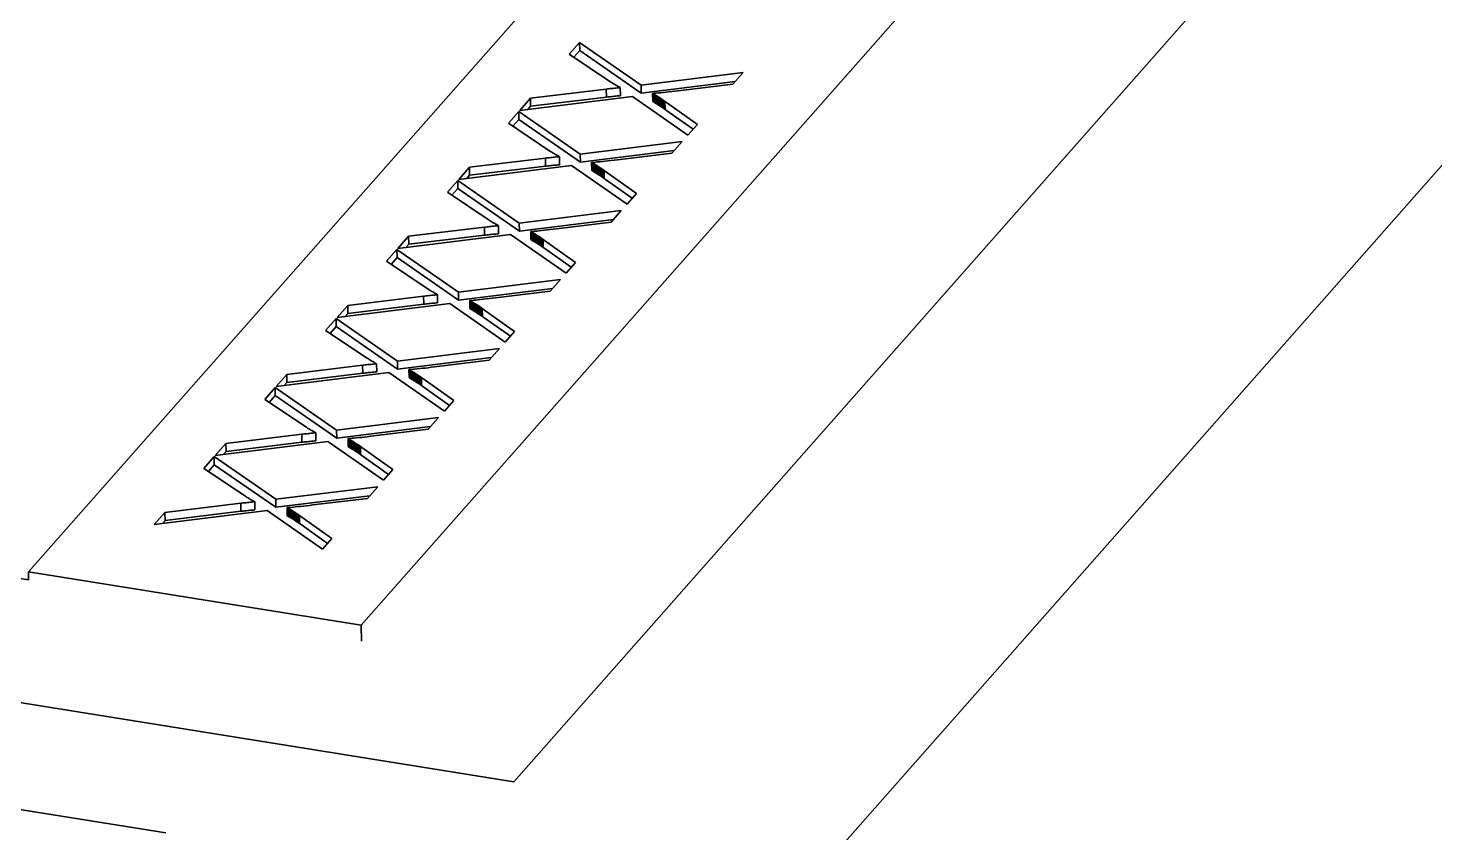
# Model space of a CAD drawing. Extents: x -1051 to 2563, y -231 to 775.
# Drawn here: x -314.23 to -306.36, y 574.32 to 578.82 of the extents above; entities that cross this region are included whole.
import ezdxf

# ---------------------------------------------------------------- set-up
doc = ezdxf.new("R2010")
doc.units = 0

msp = doc.modelspace()

# ---------------------------------------------------------------- linework, layer by layer
at = {"color": 7, "lineweight": 35, "ltscale": 0.3154}
msp.add_line((-301.518, 583.4979), (-309.8639, 574.037), dxfattribs=at)
at = {"color": 7, "lineweight": 35, "ltscale": 0.179559}
msp.add_line((-306.7598, 579.9905), (-311.5112, 574.6044), dxfattribs=at)
at = {"color": 7, "lineweight": 35, "ltscale": 0.138123}
msp.add_line((-308.7093, 579.6235), (-312.3642, 575.4802), dxfattribs=at)
at = {"color": 7, "lineweight": 35, "ltscale": 0.110499}
msp.add_line((-311.3016, 579.093), (-314.2256, 575.7784), dxfattribs=at)
at = {"color": 7, "lineweight": 35, "ltscale": 0.002195}
for p, q in [((-311.2013, 578.6733), (-311.1432, 578.7392)), ((-311.8824, 577.9012), (-311.8243, 577.9671)), ((-313.2447, 576.357), (-313.1866, 576.4229))]:
    msp.add_line(p, q, dxfattribs=at)
at = {"color": 7, "lineweight": 35, "ltscale": 0.007003}
for p, q in [((-310.9686, 578.5173), (-311.2013, 578.6733)), ((-311.6497, 577.7452), (-311.8824, 577.9012)), ((-312.3309, 576.9731), (-312.5635, 577.1292)), ((-312.6714, 576.587), (-312.9041, 576.743)), ((-313.012, 576.201), (-313.2447, 576.357))]:
    msp.add_line(p, q, dxfattribs=at)
at = {"color": 7, "lineweight": 35, "ltscale": 0.001265}
for p, q in [((-311.176, 578.6564), (-311.1425, 578.6943)), ((-312.1977, 577.4982), (-312.1642, 577.5361)), ((-312.5382, 577.1121), (-312.5048, 577.1501)), ((-312.8788, 576.7261), (-312.8453, 576.764))]:
    msp.add_line(p, q, dxfattribs=at)
at = {"color": 7, "lineweight": 35, "ltscale": 0.010451}
for p, q in [((-311.1432, 578.7392), (-310.7995, 578.5012)), ((-311.1425, 578.6943), (-310.7988, 578.4564)), ((-311.8243, 577.9671), (-311.4807, 577.7291)), ((-311.8236, 577.9222), (-311.4799, 577.6842)), ((-312.5048, 577.1501), (-312.1611, 576.9121)), ((-313.1866, 576.4229), (-312.8429, 576.1849))]:
    msp.add_line(p, q, dxfattribs=at)
at = {"color": 7, "lineweight": 35, "ltscale": 0.001122}
for p, q in [((-311.1432, 578.7392), (-311.1425, 578.6943)), ((-310.9163, 578.4864), (-310.9156, 578.4415)), ((-310.7995, 578.5012), (-310.7988, 578.4564)), ((-310.7355, 578.4539), (-310.7348, 578.409)), ((-310.7047, 578.4354), (-310.704, 578.3905)), ((-310.697, 578.4304), (-310.6963, 578.3856)), ((-311.4185, 578.4272), (-311.4178, 578.3823)), ((-310.6661, 578.4096), (-310.6654, 578.3647)), ((-311.335, 578.0922), (-311.3343, 578.0474)), ((-311.1401, 578.1152), (-311.1394, 578.0703)), ((-311.0761, 578.0678), (-311.0754, 578.0229)), ((-311.0684, 578.0634), (-311.0677, 578.0185)), ((-311.0298, 578.0394), (-311.0291, 577.9945)), ((-311.0221, 578.0342), (-311.0214, 577.9893)), ((-311.0144, 578.0289), (-311.0137, 577.9841)), ((-311.4166, 577.6818), (-311.4159, 577.6369)), ((-311.4089, 577.6773), (-311.4082, 577.6324)), ((-311.4012, 577.6727), (-311.4005, 577.6279)), ((-311.3781, 577.6583), (-311.3774, 577.6135)), ((-311.3627, 577.6481), (-311.362, 577.6033)), ((-311.3549, 577.6429), (-311.3542, 577.598)), ((-312.0161, 577.3201), (-312.0154, 577.2752)), ((-311.7572, 577.2957), (-311.7565, 577.2509)), ((-311.7418, 577.2867), (-311.7411, 577.2418)), ((-311.7341, 577.282), (-311.7334, 577.2371)), ((-311.7186, 577.2723), (-311.7179, 577.2274)), ((-311.7109, 577.2672), (-311.7102, 577.2224)), ((-312.5055, 577.1949), (-312.5048, 577.1501)), ((-312.2785, 576.9421), (-312.2778, 576.8973)), ((-312.7807, 576.8829), (-312.78, 576.8381)), ((-312.3567, 576.934), (-312.356, 576.8892)), ((-312.0746, 576.8959), (-312.0739, 576.8511)), ((-312.0669, 576.8911), (-312.0662, 576.8463)), ((-312.0515, 576.8812), (-312.0508, 576.8363)), ((-312.0438, 576.876), (-312.0431, 576.8312)), ((-312.0361, 576.8707), (-312.0354, 576.8259)), ((-312.0284, 576.8654), (-312.0276, 576.8205)), ((-312.846, 576.8089), (-312.8453, 576.764)), ((-312.619, 576.5561), (-312.6183, 576.5112)), ((-312.5023, 576.5709), (-312.5016, 576.5261)), ((-313.1212, 576.4969), (-313.1205, 576.452)), ((-312.4383, 576.5236), (-312.4376, 576.4787)), ((-312.4075, 576.5051), (-312.4068, 576.4602)), ((-312.3997, 576.5001), (-312.399, 576.4553)), ((-312.3689, 576.4793), (-312.3682, 576.4344)), ((-313.0378, 576.1619), (-313.0371, 576.1171)), ((-312.8429, 576.1849), (-312.8422, 576.14)), ((-312.7789, 576.1375), (-312.7782, 576.0927)), ((-312.7711, 576.1331), (-312.7704, 576.0882)), ((-312.7326, 576.1091), (-312.7319, 576.0642)), ((-312.7249, 576.1039), (-312.7242, 576.059)), ((-312.7172, 576.0986), (-312.7165, 576.0538)), ((-314.2256, 575.7784), (-314.2249, 575.7336))]:
    msp.add_line(p, q, dxfattribs=at)
at = {"color": 7, "lineweight": 35, "ltscale": 8.84747e-05}
msp.add_line((-310.9656, 578.5154), (-310.9686, 578.5173), dxfattribs=at)
at = {"color": 7, "lineweight": 35, "ltscale": 0.000103515}
for p, q in [((-310.9621, 578.5132), (-310.9656, 578.5154)), ((-311.3027, 578.1272), (-311.3062, 578.1294)), ((-311.9838, 577.3551), (-311.9873, 577.3573)), ((-312.3244, 576.969), (-312.3279, 576.9712)), ((-312.6649, 576.5829), (-312.6684, 576.5851))]:
    msp.add_line(p, q, dxfattribs=at)
at = {"color": 7, "lineweight": 35, "ltscale": 0.000117108}
for p, q in [((-310.9581, 578.5108), (-310.9621, 578.5132)), ((-311.2987, 578.1248), (-311.3027, 578.1272)), ((-311.6393, 577.7387), (-311.6432, 577.7411)), ((-311.9798, 577.3527), (-311.9838, 577.3551)), ((-312.3204, 576.9666), (-312.3244, 576.969)), ((-312.6609, 576.5805), (-312.6649, 576.5829))]:
    msp.add_line(p, q, dxfattribs=at)
at = {"color": 7, "lineweight": 35, "ltscale": 0.000131367}
for p, q in [((-310.9536, 578.5081), (-310.9581, 578.5108)), ((-312.3159, 576.9639), (-312.3204, 576.9666))]:
    msp.add_line(p, q, dxfattribs=at)
at = {"color": 7, "lineweight": 35, "ltscale": 0.014365}
for p, q in [((-310.7995, 578.5012), (-310.2292, 578.5712)), ((-311.1401, 578.1152), (-310.5698, 578.1851)), ((-311.8212, 577.3431), (-311.2509, 577.413)), ((-312.5023, 576.5709), (-311.932, 576.6409)), ((-312.8429, 576.1849), (-312.2726, 576.2548))]:
    msp.add_line(p, q, dxfattribs=at)
at = {"color": 7, "lineweight": 35, "ltscale": 0.013226}
msp.add_line((-310.7988, 578.4564), (-310.2737, 578.5208), dxfattribs=at)
at = {"color": 7, "lineweight": 35, "ltscale": 0.002177}
for p, q in [((-310.2292, 578.5712), (-310.2868, 578.5059)), ((-311.2509, 577.413), (-311.3085, 577.3477)), ((-311.5915, 577.0269), (-311.649, 576.9616)), ((-311.932, 576.6409), (-311.9896, 576.5756))]:
    msp.add_line(p, q, dxfattribs=at)
at = {"color": 7, "lineweight": 35, "ltscale": 0.01588}
for p, q in [((-310.8479, 578.4374), (-311.4783, 578.3594)), ((-311.1885, 578.0513), (-311.8188, 577.9733)), ((-311.529, 577.6653), (-312.1594, 577.5872)), ((-311.8696, 577.2792), (-312.5, 577.2012)), ((-312.5507, 576.5071), (-313.1811, 576.4291)), ((-312.8913, 576.121), (-313.5216, 576.043))]:
    msp.add_line(p, q, dxfattribs=at)
at = {"color": 7, "lineweight": 35, "ltscale": 0.010678}
for p, q in [((-311.4185, 578.4272), (-310.9944, 578.4783)), ((-311.4178, 578.3823), (-310.9937, 578.4333)), ((-312.0996, 577.6551), (-311.6755, 577.7062)), ((-312.0989, 577.6102), (-311.6748, 577.6613)), ((-312.7807, 576.8829), (-312.3567, 576.934)), ((-312.78, 576.8381), (-312.356, 576.8892)), ((-313.4618, 576.1108), (-313.0378, 576.1619)), ((-313.4611, 576.0659), (-313.0371, 576.1171))]:
    msp.add_line(p, q, dxfattribs=at)
at = {"color": 7, "lineweight": 35, "ltscale": 0.00018359}
for p, q in [((-310.9944, 578.4783), (-310.9871, 578.4791)), ((-310.9937, 578.4333), (-310.9864, 578.4342)), ((-311.6748, 577.6613), (-311.6675, 577.6621)), ((-312.3567, 576.934), (-312.3494, 576.9349))]:
    msp.add_line(p, q, dxfattribs=at)
at = {"color": 7, "lineweight": 35, "ltscale": 0.001123}
for p, q in [((-310.9944, 578.4783), (-310.9937, 578.4333)), ((-310.7278, 578.4495), (-310.7271, 578.4045)), ((-310.7201, 578.4449), (-310.7194, 578.4)), ((-310.7124, 578.4402), (-310.7117, 578.3953)), ((-311.4838, 578.3531), (-311.4831, 578.3082)), ((-310.6892, 578.4254), (-310.6885, 578.3805)), ((-310.6815, 578.4203), (-310.6808, 578.3754)), ((-310.6738, 578.415), (-310.6731, 578.3701)), ((-311.759, 578.0411), (-311.7583, 577.9962)), ((-311.2568, 578.1003), (-311.2561, 578.0554)), ((-311.0607, 578.0588), (-311.0599, 578.0139)), ((-311.0529, 578.0541), (-311.0522, 578.0092)), ((-311.0452, 578.0493), (-311.0445, 578.0044)), ((-311.0375, 578.0444), (-311.0368, 577.9995)), ((-311.8243, 577.9671), (-311.8236, 577.9222)), ((-311.0067, 578.0236), (-311.006, 577.9786)), ((-311.4807, 577.7291), (-311.4799, 577.6842)), ((-312.0996, 577.6551), (-312.0989, 577.6102)), ((-311.6755, 577.7062), (-311.6748, 577.6613)), ((-311.5974, 577.7143), (-311.5967, 577.6694)), ((-311.3935, 577.6681), (-311.3928, 577.6232)), ((-311.3858, 577.6633), (-311.3851, 577.6183)), ((-311.3704, 577.6533), (-311.3697, 577.6084)), ((-312.1649, 577.5811), (-312.1642, 577.5361)), ((-311.3473, 577.6375), (-311.3465, 577.5926)), ((-311.8212, 577.3431), (-311.8205, 577.2982)), ((-312.4401, 577.269), (-312.4394, 577.2241)), ((-311.9379, 577.3282), (-311.9372, 577.2833)), ((-311.7495, 577.2913), (-311.7488, 577.2463)), ((-311.7263, 577.2772), (-311.7256, 577.2323)), ((-311.7032, 577.2621), (-311.7025, 577.2172)), ((-311.6955, 577.2568), (-311.6948, 577.2119)), ((-311.6878, 577.2515), (-311.6871, 577.2065)), ((-312.1618, 576.957), (-312.1611, 576.9121)), ((-312.0977, 576.9097), (-312.097, 576.8647)), ((-312.0901, 576.9052), (-312.0894, 576.8603)), ((-312.0823, 576.9006), (-312.0816, 576.8557)), ((-312.0592, 576.8862), (-312.0585, 576.8413)), ((-312.6972, 576.548), (-312.6965, 576.5031)), ((-312.4306, 576.5192), (-312.4299, 576.4742)), ((-312.4229, 576.5146), (-312.4222, 576.4697)), ((-312.4152, 576.5099), (-312.4145, 576.465)), ((-312.3921, 576.4951), (-312.3914, 576.4502)), ((-312.3843, 576.49), (-312.3836, 576.4451)), ((-312.3766, 576.4847), (-312.3759, 576.4398)), ((-313.1866, 576.4229), (-313.1859, 576.3779)), ((-312.9596, 576.17), (-312.9589, 576.1251)), ((-313.4618, 576.1108), (-313.4611, 576.0659)), ((-312.7635, 576.1285), (-312.7628, 576.0836)), ((-312.7557, 576.1238), (-312.755, 576.0789)), ((-312.748, 576.119), (-312.7473, 576.0741)), ((-312.7403, 576.1141), (-312.7396, 576.0692)), ((-312.7095, 576.0933), (-312.7088, 576.0483))]:
    msp.add_line(p, q, dxfattribs=at)
at = {"color": 7, "lineweight": 35, "ltscale": 0.000187211}
for p, q in [((-310.9871, 578.4791), (-310.9797, 578.4799)), ((-312.3494, 576.9349), (-312.3419, 576.9357))]:
    msp.add_line(p, q, dxfattribs=at)
at = {"color": 7, "lineweight": 35, "ltscale": 0.000187379}
for p, q in [((-310.9864, 578.4342), (-310.979, 578.4351)), ((-311.6118, 577.7225), (-311.6183, 577.7263)), ((-311.6682, 577.707), (-311.6608, 577.7078)), ((-311.6675, 577.6621), (-311.6601, 577.663)), ((-312.6892, 576.5039), (-312.6818, 576.5048))]:
    msp.add_line(p, q, dxfattribs=at)
at = {"color": 7, "lineweight": 35, "ltscale": 0.000189653}
for p, q in [((-310.9797, 578.4799), (-310.9721, 578.4808)), ((-311.3203, 578.0939), (-311.3127, 578.0947)), ((-312.0007, 577.2769), (-311.9931, 577.2777)), ((-312.3419, 576.9357), (-312.3344, 576.9365)), ((-312.6825, 576.5496), (-312.675, 576.5505)), ((-313.023, 576.1636), (-313.0155, 576.1644))]:
    msp.add_line(p, q, dxfattribs=at)
at = {"color": 7, "lineweight": 35, "ltscale": 0.000189487}
for p, q in [((-310.979, 578.4351), (-310.9714, 578.4359)), ((-311.3195, 578.049), (-311.312, 578.0498)), ((-311.6608, 577.7078), (-311.6533, 577.7086)), ((-311.6601, 577.663), (-311.6526, 577.6638)), ((-312.0014, 577.3218), (-311.9938, 577.3226)), ((-312.3412, 576.8908), (-312.3337, 576.8916)), ((-312.6818, 576.5048), (-312.6742, 576.5056)), ((-313.0223, 576.1187), (-313.0148, 576.1195))]:
    msp.add_line(p, q, dxfattribs=at)
at = {"color": 7, "lineweight": 35, "ltscale": 0.000191764}
msp.add_line((-310.9721, 578.4808), (-310.9645, 578.4816), dxfattribs=at)
at = {"color": 7, "lineweight": 35, "ltscale": 0.000191927}
for p, q in [((-310.9714, 578.4359), (-310.9638, 578.4367)), ((-312.6742, 576.5056), (-312.6666, 576.5064))]:
    msp.add_line(p, q, dxfattribs=at)
at = {"color": 7, "lineweight": 35, "ltscale": 0.000195719}
msp.add_line((-310.9645, 578.4816), (-310.9567, 578.4824), dxfattribs=at)
at = {"color": 7, "lineweight": 35, "ltscale": 0.000195558}
for p, q in [((-310.9638, 578.4367), (-310.956, 578.4375)), ((-312.6666, 576.5064), (-312.6588, 576.5072))]:
    msp.add_line(p, q, dxfattribs=at)
at = {"color": 7, "lineweight": 35, "ltscale": 0.000197835}
for p, q in [((-310.9567, 578.4824), (-310.9489, 578.4832)), ((-311.2966, 578.0515), (-311.2887, 578.0522)), ((-311.6378, 577.7103), (-311.63, 577.7111)), ((-311.6371, 577.6654), (-311.6293, 577.6662)), ((-311.9784, 577.3242), (-311.9706, 577.325)), ((-312.319, 576.9382), (-312.3111, 576.939)), ((-312.3183, 576.8932), (-312.3104, 576.894)), ((-312.6595, 576.5521), (-312.6517, 576.5529)), ((-312.9994, 576.1212), (-312.9915, 576.1219))]:
    msp.add_line(p, q, dxfattribs=at)
at = {"color": 7, "lineweight": 35, "ltscale": 0.000197994}
for p, q in [((-310.956, 578.4375), (-310.9482, 578.4384)), ((-311.2973, 578.0963), (-311.2894, 578.0972)), ((-311.9777, 577.2793), (-311.9698, 577.2802)), ((-312.6588, 576.5072), (-312.6509, 576.5081)), ((-313.0001, 576.166), (-312.9922, 576.1669))]:
    msp.add_line(p, q, dxfattribs=at)
at = {"color": 7, "lineweight": 35, "ltscale": 0.000145105}
for p, q in [((-310.9486, 578.5051), (-310.9536, 578.5081)), ((-312.3109, 576.9609), (-312.3159, 576.9639)), ((-312.992, 576.1888), (-312.997, 576.1918))]:
    msp.add_line(p, q, dxfattribs=at)
at = {"color": 7, "lineweight": 35, "ltscale": 0.000200113}
msp.add_line((-310.9489, 578.4832), (-310.9409, 578.484), dxfattribs=at)
at = {"color": 7, "lineweight": 35, "ltscale": 0.000159372}
for p, q in [((-310.9431, 578.5019), (-310.9486, 578.5051)), ((-311.6243, 577.7298), (-311.6298, 577.733)), ((-312.3054, 576.9576), (-312.3109, 576.9609)), ((-312.6459, 576.5716), (-312.6514, 576.5748)), ((-312.9865, 576.1855), (-312.992, 576.1888))]:
    msp.add_line(p, q, dxfattribs=at)
at = {"color": 7, "lineweight": 35, "ltscale": 0.000199967}
for p, q in [((-310.9482, 578.4384), (-310.9402, 578.4391)), ((-312.6509, 576.5081), (-312.643, 576.5088))]:
    msp.add_line(p, q, dxfattribs=at)
at = {"color": 7, "lineweight": 35, "ltscale": 0.000172991}
for p, q in [((-310.9372, 578.4984), (-310.9431, 578.5019)), ((-311.2777, 578.1124), (-311.2837, 578.1158)), ((-311.6183, 577.7263), (-311.6243, 577.7298)), ((-312.2994, 576.9542), (-312.3054, 576.9576)), ((-312.64, 576.5681), (-312.6459, 576.5716)), ((-312.9805, 576.1821), (-312.9865, 576.1855))]:
    msp.add_line(p, q, dxfattribs=at)
at = {"color": 7, "lineweight": 35, "ltscale": 0.000203909}
for p, q in [((-310.9409, 578.484), (-310.9328, 578.4848)), ((-311.622, 577.7119), (-311.6139, 577.7127))]:
    msp.add_line(p, q, dxfattribs=at)
at = {"color": 7, "lineweight": 35, "ltscale": 0.000204063}
msp.add_line((-310.9402, 578.4391), (-310.9321, 578.4399), dxfattribs=at)
at = {"color": 7, "lineweight": 35, "ltscale": 0.000186613}
for p, q in [((-310.9307, 578.4947), (-310.9372, 578.4984)), ((-311.9524, 577.3365), (-311.9588, 577.3402)), ((-312.2929, 576.9504), (-312.2994, 576.9542)), ((-312.6335, 576.5644), (-312.64, 576.5681)), ((-312.9741, 576.1783), (-312.9805, 576.1821))]:
    msp.add_line(p, q, dxfattribs=at)
at = {"color": 7, "lineweight": 35, "ltscale": 0.000206187}
for p, q in [((-310.9328, 578.4848), (-310.9246, 578.4856)), ((-310.9321, 578.4399), (-310.9239, 578.4407)), ((-311.2733, 578.0988), (-311.2651, 578.0995)), ((-311.6139, 577.7127), (-311.6057, 577.7135)), ((-311.6132, 577.6678), (-311.605, 577.6686)), ((-311.9538, 577.2817), (-311.9456, 577.2825)), ((-312.2943, 576.8957), (-312.2861, 576.8965)), ((-312.6356, 576.5545), (-312.6274, 576.5553)), ((-312.6349, 576.5096), (-312.6267, 576.5104)), ((-312.9761, 576.1685), (-312.9679, 576.1693))]:
    msp.add_line(p, q, dxfattribs=at)
at = {"color": 7, "lineweight": 35, "ltscale": 0.000200999}
for p, q in [((-310.9237, 578.4907), (-310.9307, 578.4947)), ((-311.2643, 578.1046), (-311.2712, 578.1086)), ((-312.6265, 576.5604), (-312.6335, 576.5644))]:
    msp.add_line(p, q, dxfattribs=at)
at = {"color": 7, "lineweight": 35, "ltscale": 0.000208465}
for p, q in [((-310.9246, 578.4856), (-310.9163, 578.4864)), ((-310.9239, 578.4407), (-310.9156, 578.4415)), ((-311.6057, 577.7135), (-311.5974, 577.7143)), ((-311.605, 577.6686), (-311.5967, 577.6694)), ((-312.2861, 576.8965), (-312.2778, 576.8973)), ((-312.9679, 576.1693), (-312.9596, 576.17))]:
    msp.add_line(p, q, dxfattribs=at)
at = {"color": 7, "lineweight": 35, "ltscale": 0.000215286}
for p, q in [((-310.9163, 578.4864), (-310.9237, 578.4907)), ((-311.2568, 578.1003), (-311.2643, 578.1046)), ((-311.9379, 577.3282), (-311.9454, 577.3325)), ((-312.619, 576.5561), (-312.6265, 576.5604))]:
    msp.add_line(p, q, dxfattribs=at)
at = {"color": 7, "lineweight": 35, "ltscale": 0.009449}
for p, q in [((-310.5376, 578.2216), (-310.8479, 578.4374)), ((-311.2187, 577.4495), (-311.529, 577.6653)), ((-311.5593, 577.0634), (-311.8696, 577.2792)), ((-311.8998, 576.6773), (-312.2101, 576.8931)), ((-312.2404, 576.2913), (-312.5507, 576.5071))]:
    msp.add_line(p, q, dxfattribs=at)
at = {"color": 7, "lineweight": 35, "ltscale": 0.000256353}
for p, q in [((-310.7253, 578.4547), (-310.7355, 578.4539)), ((-311.747, 577.2965), (-311.7572, 577.2957)), ((-312.4281, 576.5244), (-312.4383, 576.5236))]:
    msp.add_line(p, q, dxfattribs=at)
at = {"color": 7, "lineweight": 35, "ltscale": 0.000222099}
for p, q in [((-310.7355, 578.4539), (-310.7278, 578.4495)), ((-312.4383, 576.5236), (-312.4306, 576.5192))]:
    msp.add_line(p, q, dxfattribs=at)
at = {"color": 7, "lineweight": 35, "ltscale": 0.000224399}
for p, q in [((-310.7278, 578.4495), (-310.7201, 578.4449)), ((-310.7271, 578.4045), (-310.7194, 578.4)), ((-311.0677, 578.0185), (-311.0599, 578.0139)), ((-311.4089, 577.6773), (-311.4012, 577.6727)), ((-311.4082, 577.6324), (-311.4005, 577.6279)), ((-311.7495, 577.2913), (-311.7418, 577.2867)), ((-312.0901, 576.9052), (-312.0823, 576.9006)), ((-312.0894, 576.8603), (-312.0816, 576.8557)), ((-312.4306, 576.5192), (-312.4229, 576.5146)), ((-312.4299, 576.4742), (-312.4222, 576.4697))]:
    msp.add_line(p, q, dxfattribs=at)
at = {"color": 7, "lineweight": 35, "ltscale": 0.000279541}
for p, q in [((-310.7142, 578.4556), (-310.7253, 578.4547)), ((-311.0547, 578.0696), (-311.0659, 578.0686)), ((-312.0764, 576.9114), (-312.0876, 576.9104)), ((-312.7575, 576.1393), (-312.7687, 576.1383))]:
    msp.add_line(p, q, dxfattribs=at)
at = {"color": 7, "lineweight": 35, "ltscale": 0.000225971}
for p, q in [((-310.7201, 578.4449), (-310.7124, 578.4402)), ((-310.7194, 578.4), (-310.7117, 578.3953)), ((-311.0607, 578.0588), (-311.0529, 578.0541)), ((-311.4005, 577.6279), (-311.3928, 577.6232)), ((-312.0823, 576.9006), (-312.0746, 576.8959)), ((-312.4222, 576.4697), (-312.4145, 576.465)), ((-312.7635, 576.1285), (-312.7557, 576.1238)), ((-312.7628, 576.0836), (-312.755, 576.0789))]:
    msp.add_line(p, q, dxfattribs=at)
at = {"color": 7, "lineweight": 35, "ltscale": 0.00030261}
for p, q in [((-310.7021, 578.4567), (-310.7142, 578.4556)), ((-311.0427, 578.0707), (-311.0547, 578.0696)), ((-311.3832, 577.6846), (-311.3953, 577.6835)), ((-311.7238, 577.2985), (-311.7359, 577.2974)), ((-312.0644, 576.9125), (-312.0764, 576.9114)), ((-312.4049, 576.5264), (-312.417, 576.5253)), ((-312.7455, 576.1404), (-312.7575, 576.1393))]:
    msp.add_line(p, q, dxfattribs=at)
at = {"color": 7, "lineweight": 35, "ltscale": 0.000226925}
msp.add_line((-310.7124, 578.4402), (-310.7047, 578.4354), dxfattribs=at)
at = {"color": 7, "lineweight": 35, "ltscale": 0.000229203}
for p, q in [((-310.7047, 578.4354), (-310.697, 578.4304)), ((-310.704, 578.3905), (-310.6963, 578.3856)), ((-311.7263, 577.2772), (-311.7186, 577.2723)), ((-312.4075, 576.5051), (-312.3997, 576.5001)), ((-312.4068, 576.4602), (-312.399, 576.4553))]:
    msp.add_line(p, q, dxfattribs=at)
at = {"color": 7, "lineweight": 35, "ltscale": 0.000325682}
for p, q in [((-310.6891, 578.4579), (-310.7021, 578.4567)), ((-312.0514, 576.9137), (-312.0644, 576.9125)), ((-312.7325, 576.1416), (-312.7455, 576.1404))]:
    msp.add_line(p, q, dxfattribs=at)
at = {"color": 7, "lineweight": 35, "ltscale": 0.00023003}
for p, q in [((-310.697, 578.4304), (-310.6892, 578.4254)), ((-311.3781, 577.6583), (-311.3704, 577.6533)), ((-312.0585, 576.8413), (-312.0508, 576.8363)), ((-312.7396, 576.0692), (-312.7319, 576.0642))]:
    msp.add_line(p, q, dxfattribs=at)
at = {"color": 7, "lineweight": 35, "ltscale": 0.000349823}
for p, q in [((-310.6752, 578.4594), (-310.6891, 578.4579)), ((-312.0375, 576.9152), (-312.0514, 576.9137)), ((-312.378, 576.5291), (-312.3919, 576.5276)), ((-312.7186, 576.1431), (-312.7325, 576.1416))]:
    msp.add_line(p, q, dxfattribs=at)
at = {"color": 7, "lineweight": 35, "ltscale": 0.000372905}
for p, q in [((-310.6604, 578.461), (-310.6752, 578.4594)), ((-311.001, 578.075), (-311.0158, 578.0734)), ((-311.3415, 577.6888), (-311.3564, 577.6873)), ((-311.6821, 577.3028), (-311.6969, 577.3012)), ((-312.0226, 576.9167), (-312.0375, 576.9152)), ((-312.3632, 576.5307), (-312.378, 576.5291)), ((-312.7038, 576.1447), (-312.7186, 576.1431))]:
    msp.add_line(p, q, dxfattribs=at)
at = {"color": 7, "lineweight": 35, "ltscale": 0.000395988}
for p, q in [((-310.6447, 578.4627), (-310.6604, 578.461)), ((-312.0069, 576.9185), (-312.0226, 576.9167)), ((-312.3474, 576.5324), (-312.3632, 576.5307)), ((-312.688, 576.1464), (-312.7038, 576.1447))]:
    msp.add_line(p, q, dxfattribs=at)
at = {"color": 7, "lineweight": 35, "ltscale": 0.00042}
for p, q in [((-310.628, 578.4646), (-310.6447, 578.4627)), ((-311.3091, 577.6925), (-311.3258, 577.6906)), ((-312.3307, 576.5343), (-312.3474, 576.5324)), ((-312.6713, 576.1483), (-312.688, 576.1464))]:
    msp.add_line(p, q, dxfattribs=at)
at = {"color": 7, "lineweight": 35, "ltscale": 0.000443263}
for p, q in [((-310.6104, 578.4667), (-310.628, 578.4646)), ((-310.9509, 578.0806), (-310.9685, 578.0786)), ((-311.2915, 577.6946), (-311.3091, 577.6925)), ((-311.632, 577.3085), (-311.6497, 577.3065)), ((-311.9726, 576.9225), (-311.9902, 576.9204)), ((-312.3131, 576.5364), (-312.3307, 576.5343)), ((-312.6537, 576.1503), (-312.6713, 576.1483))]:
    msp.add_line(p, q, dxfattribs=at)
at = {"color": 7, "lineweight": 35, "ltscale": 0.000466533}
for p, q in [((-310.5918, 578.4689), (-310.6104, 578.4667)), ((-312.2946, 576.5386), (-312.3131, 576.5364)), ((-312.6352, 576.1526), (-312.6537, 576.1503))]:
    msp.add_line(p, q, dxfattribs=at)
at = {"color": 7, "lineweight": 35, "ltscale": 0.007681}
for p, q in [((-310.2868, 578.5059), (-310.5918, 578.4689)), ((-310.6273, 578.1198), (-310.9324, 578.0829)), ((-310.9679, 577.7338), (-311.2729, 577.6968)), ((-311.3085, 577.3477), (-311.6135, 577.3107)), ((-311.649, 576.9616), (-311.9541, 576.9247)), ((-311.9896, 576.5756), (-312.2946, 576.5386)), ((-312.3302, 576.1895), (-312.6352, 576.1526))]:
    msp.add_line(p, q, dxfattribs=at)
at = {"color": 7, "lineweight": 35, "ltscale": 0.002196}
for p, q in [((-311.5419, 578.2873), (-311.4838, 578.3531)), ((-312.9041, 576.743), (-312.846, 576.8089))]:
    msp.add_line(p, q, dxfattribs=at)
at = {"color": 7, "lineweight": 35, "ltscale": 0.01045}
for p, q in [((-311.4838, 578.3531), (-311.1401, 578.1152)), ((-312.1649, 577.5811), (-311.8212, 577.3431)), ((-312.1642, 577.5361), (-311.8205, 577.2982)), ((-312.5055, 577.1949), (-312.1618, 576.957)), ((-312.846, 576.8089), (-312.5023, 576.5709)), ((-312.8453, 576.764), (-312.5016, 576.5261)), ((-313.1859, 576.3779), (-312.8422, 576.14))]:
    msp.add_line(p, q, dxfattribs=at)
at = {"color": 7, "lineweight": 35, "ltscale": 0.002261}
for p, q in [((-311.4783, 578.3594), (-311.4185, 578.4272)), ((-312.8405, 576.8151), (-312.7807, 576.8829)), ((-313.1811, 576.4291), (-313.1212, 576.4969))]:
    msp.add_line(p, q, dxfattribs=at)
at = {"color": 7, "lineweight": 35, "ltscale": 0.000577835}
for p, q in [((-311.433, 578.365), (-311.4178, 578.3823)), ((-311.7736, 577.9789), (-311.7583, 577.9962)), ((-312.1142, 577.5928), (-312.0989, 577.6102)), ((-312.4547, 577.2068), (-312.4394, 577.2241)), ((-312.7953, 576.8207), (-312.78, 576.8381)), ((-313.1358, 576.4347), (-313.1205, 576.452)), ((-313.4764, 576.0486), (-313.4611, 576.0659))]:
    msp.add_line(p, q, dxfattribs=at)
at = {"color": 7, "lineweight": 35, "ltscale": 0.000222198}
for p, q in [((-310.7348, 578.409), (-310.7271, 578.4045)), ((-311.4166, 577.6818), (-311.4089, 577.6773)), ((-311.4159, 577.6369), (-311.4082, 577.6324)), ((-312.0977, 576.9097), (-312.0901, 576.9052)), ((-312.097, 576.8647), (-312.0894, 576.8603))]:
    msp.add_line(p, q, dxfattribs=at)
at = {"color": 7, "lineweight": 35, "ltscale": 0.000226119}
for p, q in [((-310.7117, 578.3953), (-310.704, 578.3905)), ((-312.4145, 576.465), (-312.4068, 576.4602))]:
    msp.add_line(p, q, dxfattribs=at)
at = {"color": 7, "lineweight": 35, "ltscale": 0.000230863}
for p, q in [((-310.6963, 578.3856), (-310.6885, 578.3805)), ((-311.3774, 577.6135), (-311.3697, 577.6084)), ((-312.0592, 576.8862), (-312.0515, 576.8812)), ((-312.7403, 576.1141), (-312.7326, 576.1091))]:
    msp.add_line(p, q, dxfattribs=at)
at = {"color": 7, "lineweight": 35, "ltscale": 0.000231069}
for p, q in [((-310.6892, 578.4254), (-310.6815, 578.4203)), ((-310.6885, 578.3805), (-310.6808, 578.3754)), ((-311.3697, 577.6084), (-311.362, 577.6033)), ((-312.0515, 576.8812), (-312.0438, 576.876))]:
    msp.add_line(p, q, dxfattribs=at)
at = {"color": 7, "lineweight": 35, "ltscale": 0.000233406}
for p, q in [((-310.6815, 578.4203), (-310.6738, 578.415)), ((-310.6808, 578.3754), (-310.6731, 578.3701)), ((-311.3627, 577.6481), (-311.3549, 577.6429)), ((-311.362, 577.6033), (-311.3542, 577.598)), ((-311.7032, 577.2621), (-311.6955, 577.2568)), ((-311.7025, 577.2172), (-311.6948, 577.2119)), ((-312.3843, 576.49), (-312.3766, 576.4847)), ((-312.3836, 576.4451), (-312.3759, 576.4398))]:
    msp.add_line(p, q, dxfattribs=at)
at = {"color": 7, "lineweight": 35, "ltscale": 0.000235386}
for p, q in [((-310.6738, 578.415), (-310.6661, 578.4096)), ((-312.3766, 576.4847), (-312.3689, 576.4793))]:
    msp.add_line(p, q, dxfattribs=at)
at = {"color": 7, "lineweight": 35, "ltscale": 0.000234509}
for p, q in [((-310.6731, 578.3701), (-310.6654, 578.3647)), ((-311.3549, 577.6429), (-311.3473, 577.6375)), ((-311.6955, 577.2568), (-311.6878, 577.2515)), ((-311.6948, 577.2119), (-311.6871, 577.2065)), ((-312.3759, 576.4398), (-312.3682, 576.4344))]:
    msp.add_line(p, q, dxfattribs=at)
at = {"color": 7, "lineweight": 35, "ltscale": 0.000236891}
for p, q in [((-310.6661, 578.4096), (-310.6584, 578.4041)), ((-310.6654, 578.3647), (-310.6577, 578.3593)), ((-311.006, 577.9786), (-310.9983, 577.9731)), ((-311.3473, 577.6375), (-311.3395, 577.632)), ((-311.6878, 577.2515), (-311.6801, 577.246)), ((-311.6871, 577.2065), (-311.6794, 577.201)), ((-312.3689, 576.4793), (-312.3612, 576.4738)), ((-312.3682, 576.4344), (-312.3605, 576.429))]:
    msp.add_line(p, q, dxfattribs=at)
at = {"color": 7, "lineweight": 35, "ltscale": 0.005314}
for p, q in [((-310.6584, 578.4041), (-310.485, 578.2812)), ((-310.999, 578.0181), (-310.8256, 577.8951)), ((-312.0207, 576.8599), (-311.8472, 576.7369)), ((-312.3612, 576.4738), (-312.1878, 576.3509)), ((-312.7018, 576.0878), (-312.5284, 575.9648))]:
    msp.add_line(p, q, dxfattribs=at)
at = {"color": 7, "lineweight": 35, "ltscale": 0.004555}
for p, q in [((-310.6577, 578.3593), (-310.5091, 578.2538)), ((-312.02, 576.815), (-311.8713, 576.7096)), ((-312.3605, 576.429), (-312.2119, 576.3235))]:
    msp.add_line(p, q, dxfattribs=at)
at = {"color": 7, "lineweight": 35, "ltscale": 0.007002}
for p, q in [((-311.3092, 578.1313), (-311.5419, 578.2873)), ((-311.9903, 577.3592), (-312.223, 577.5151))]:
    msp.add_line(p, q, dxfattribs=at)
at = {"color": 7, "lineweight": 35, "ltscale": 0.001264}
for p, q in [((-311.5165, 578.2703), (-311.4831, 578.3082)), ((-311.8571, 577.8843), (-311.8236, 577.9222)), ((-313.2193, 576.34), (-313.1859, 576.3779))]:
    msp.add_line(p, q, dxfattribs=at)
at = {"color": 7, "lineweight": 35, "ltscale": 0.010449}
msp.add_line((-311.4831, 578.3082), (-311.1394, 578.0703), dxfattribs=at)
at = {"color": 7, "lineweight": 35, "ltscale": 0.001988}
for p, q in [((-310.485, 578.2812), (-310.5376, 578.2216)), ((-311.5067, 577.123), (-311.5593, 577.0634)), ((-311.8472, 576.7369), (-311.8998, 576.6773)), ((-312.1878, 576.3509), (-312.2404, 576.2913))]:
    msp.add_line(p, q, dxfattribs=at)
at = {"color": 7, "lineweight": 35, "ltscale": 8.99395e-05}
msp.add_line((-311.3062, 578.1294), (-311.3092, 578.1313), dxfattribs=at)
at = {"color": 7, "lineweight": 35, "ltscale": 0.000130712}
for p, q in [((-311.2942, 578.1221), (-311.2987, 578.1248)), ((-312.6564, 576.5778), (-312.6609, 576.5805)), ((-312.997, 576.1918), (-313.0015, 576.1945))]:
    msp.add_line(p, q, dxfattribs=at)
at = {"color": 7, "lineweight": 35, "ltscale": 0.000145759}
for p, q in [((-311.2892, 578.1191), (-311.2942, 578.1221)), ((-311.9703, 577.3469), (-311.9753, 577.3499)), ((-312.6514, 576.5748), (-312.6564, 576.5778))]:
    msp.add_line(p, q, dxfattribs=at)
at = {"color": 7, "lineweight": 35, "ltscale": 0.000158715}
msp.add_line((-311.2837, 578.1158), (-311.2892, 578.1191), dxfattribs=at)
at = {"color": 7, "lineweight": 35, "ltscale": 0.013227}
for p, q in [((-311.1394, 578.0703), (-310.6143, 578.1346)), ((-311.4799, 577.6842), (-310.9548, 577.7486)), ((-311.8205, 577.2982), (-311.2954, 577.3625)), ((-312.1611, 576.9121), (-311.6359, 576.9764)), ((-312.5016, 576.5261), (-311.9765, 576.5905)), ((-312.8422, 576.14), (-312.317, 576.2043))]:
    msp.add_line(p, q, dxfattribs=at)
at = {"color": 7, "lineweight": 35, "ltscale": 0.002176}
for p, q in [((-310.5698, 578.1851), (-310.6273, 578.1198)), ((-310.9103, 577.799), (-310.9679, 577.7338)), ((-312.2726, 576.2548), (-312.3302, 576.1895))]:
    msp.add_line(p, q, dxfattribs=at)
at = {"color": 7, "lineweight": 35, "ltscale": 0.002262}
for p, q in [((-311.8188, 577.9733), (-311.759, 578.0411)), ((-312.1594, 577.5872), (-312.0996, 577.6551)), ((-312.5, 577.2012), (-312.4401, 577.269)), ((-313.5216, 576.043), (-313.4618, 576.1108))]:
    msp.add_line(p, q, dxfattribs=at)
at = {"color": 7, "lineweight": 35, "ltscale": 0.010677}
for p, q in [((-311.759, 578.0411), (-311.335, 578.0922)), ((-311.7583, 577.9962), (-311.3343, 578.0474)), ((-312.4401, 577.269), (-312.0161, 577.3201)), ((-312.4394, 577.2241), (-312.0154, 577.2752)), ((-313.1212, 576.4969), (-312.6972, 576.548)), ((-313.1205, 576.452), (-312.6965, 576.5031))]:
    msp.add_line(p, q, dxfattribs=at)
at = {"color": 7, "lineweight": 35, "ltscale": 0.000184177}
for p, q in [((-311.335, 578.0922), (-311.3277, 578.093)), ((-311.3343, 578.0474), (-311.327, 578.0482)), ((-313.0378, 576.1619), (-313.0305, 576.1627)), ((-313.0371, 576.1171), (-313.0298, 576.1179))]:
    msp.add_line(p, q, dxfattribs=at)
at = {"color": 7, "lineweight": 35, "ltscale": 0.000186621}
for p, q in [((-311.3277, 578.093), (-311.3203, 578.0939)), ((-311.327, 578.0482), (-311.3195, 578.049)), ((-312.0088, 577.3209), (-312.0014, 577.3218)), ((-313.0305, 576.1627), (-313.023, 576.1636)), ((-313.0298, 576.1179), (-313.0223, 576.1187))]:
    msp.add_line(p, q, dxfattribs=at)
at = {"color": 7, "lineweight": 35, "ltscale": 0.000192522}
for p, q in [((-311.3127, 578.0947), (-311.3051, 578.0955)), ((-311.6526, 577.6638), (-311.6449, 577.6646)), ((-311.9931, 577.2777), (-311.9855, 577.2785)), ((-312.675, 576.5505), (-312.6673, 576.5513)), ((-313.0155, 576.1644), (-313.0078, 576.1652))]:
    msp.add_line(p, q, dxfattribs=at)
at = {"color": 7, "lineweight": 35, "ltscale": 0.000192686}
for p, q in [((-311.312, 578.0498), (-311.3044, 578.0507)), ((-311.6533, 577.7086), (-311.6456, 577.7095)), ((-311.9938, 577.3226), (-311.9862, 577.3234)), ((-312.3344, 576.9365), (-312.3267, 576.9374)), ((-312.3337, 576.8916), (-312.326, 576.8925)), ((-313.0148, 576.1195), (-313.0071, 576.1204))]:
    msp.add_line(p, q, dxfattribs=at)
at = {"color": 7, "lineweight": 35, "ltscale": 0.000194799}
for p, q in [((-311.3051, 578.0955), (-311.2973, 578.0963)), ((-311.3044, 578.0507), (-311.2966, 578.0515)), ((-311.6456, 577.7095), (-311.6378, 577.7103)), ((-311.9862, 577.3234), (-311.9784, 577.3242)), ((-311.9855, 577.2785), (-311.9777, 577.2793)), ((-312.3267, 576.9374), (-312.319, 576.9382)), ((-312.326, 576.8925), (-312.3183, 576.8932)), ((-313.0078, 576.1652), (-313.0001, 576.166)), ((-313.0071, 576.1204), (-312.9994, 576.1212))]:
    msp.add_line(p, q, dxfattribs=at)
at = {"color": 7, "lineweight": 35, "ltscale": 0.000200872}
for p, q in [((-311.2894, 578.0972), (-311.2814, 578.098)), ((-311.2887, 578.0522), (-311.2807, 578.053)), ((-311.6293, 577.6662), (-311.6213, 577.667)), ((-311.9706, 577.325), (-311.9626, 577.3258)), ((-311.9698, 577.2802), (-311.9619, 577.2809)), ((-312.3111, 576.939), (-312.3031, 576.9398)), ((-312.6517, 576.5529), (-312.6437, 576.5537)), ((-312.9922, 576.1669), (-312.9842, 576.1677)), ((-312.9915, 576.1219), (-312.9835, 576.1227))]:
    msp.add_line(p, q, dxfattribs=at)
at = {"color": 7, "lineweight": 35, "ltscale": 0.00020315}
for p, q in [((-311.2814, 578.098), (-311.2733, 578.0988)), ((-311.2807, 578.053), (-311.2726, 578.0538)), ((-311.6213, 577.667), (-311.6132, 577.6678)), ((-311.9619, 577.2809), (-311.9538, 577.2817)), ((-312.3031, 576.9398), (-312.295, 576.9406)), ((-312.3024, 576.8949), (-312.2943, 576.8957)), ((-312.6437, 576.5537), (-312.6356, 576.5545)), ((-312.9842, 576.1677), (-312.9761, 576.1685)), ((-312.9835, 576.1227), (-312.9754, 576.1235))]:
    msp.add_line(p, q, dxfattribs=at)
at = {"color": 7, "lineweight": 35, "ltscale": 0.000187275}
msp.add_line((-311.2712, 578.1086), (-311.2777, 578.1124), dxfattribs=at)
at = {"color": 7, "lineweight": 35, "ltscale": 0.00020634}
for p, q in [((-311.2726, 578.0538), (-311.2644, 578.0547)), ((-312.295, 576.9406), (-312.2868, 576.9414)), ((-312.9754, 576.1235), (-312.9672, 576.1244))]:
    msp.add_line(p, q, dxfattribs=at)
at = {"color": 7, "lineweight": 35, "ltscale": 0.000209225}
for p, q in [((-311.2651, 578.0995), (-311.2568, 578.1003)), ((-311.9456, 577.2825), (-311.9372, 577.2833)), ((-312.6274, 576.5553), (-312.619, 576.5561)), ((-312.6267, 576.5104), (-312.6183, 576.5112))]:
    msp.add_line(p, q, dxfattribs=at)
at = {"color": 7, "lineweight": 35, "ltscale": 0.000209086}
for p, q in [((-311.2644, 578.0547), (-311.2561, 578.0554)), ((-312.9672, 576.1244), (-312.9589, 576.1251))]:
    msp.add_line(p, q, dxfattribs=at)
at = {"color": 7, "lineweight": 35, "ltscale": 0.00945}
for p, q in [((-310.8782, 577.8354), (-311.1885, 578.0513)), ((-312.581, 575.9052), (-312.8913, 576.121))]:
    msp.add_line(p, q, dxfattribs=at)
at = {"color": 7, "lineweight": 35, "ltscale": 0.000255593}
for p, q in [((-311.0659, 578.0686), (-311.0761, 578.0678)), ((-311.4064, 577.6826), (-311.4166, 577.6818)), ((-312.7687, 576.1383), (-312.7789, 576.1375))]:
    msp.add_line(p, q, dxfattribs=at)
at = {"color": 7, "lineweight": 35, "ltscale": 0.000222858}
for p, q in [((-311.0761, 578.0678), (-311.0684, 578.0634)), ((-311.0754, 578.0229), (-311.0677, 578.0185)), ((-311.7572, 577.2957), (-311.7495, 577.2913)), ((-312.4376, 576.4787), (-312.4299, 576.4742)), ((-312.7789, 576.1375), (-312.7711, 576.1331)), ((-312.7782, 576.0927), (-312.7704, 576.0882))]:
    msp.add_line(p, q, dxfattribs=at)
at = {"color": 7, "lineweight": 35, "ltscale": 0.000222966}
for p, q in [((-311.0684, 578.0634), (-311.0607, 578.0588)), ((-312.7711, 576.1331), (-312.7635, 576.1285))]:
    msp.add_line(p, q, dxfattribs=at)
at = {"color": 7, "lineweight": 35, "ltscale": 0.000227572}
for p, q in [((-311.0529, 578.0541), (-311.0452, 578.0493)), ((-311.0522, 578.0092), (-311.0445, 578.0044)), ((-311.3935, 577.6681), (-311.3858, 577.6633)), ((-311.3928, 577.6232), (-311.3851, 577.6183)), ((-311.7334, 577.2371), (-311.7256, 577.2323)), ((-312.0746, 576.8959), (-312.0669, 576.8911)), ((-312.0739, 576.8511), (-312.0662, 576.8463)), ((-312.4152, 576.5099), (-312.4075, 576.5051)), ((-312.7557, 576.1238), (-312.748, 576.119)), ((-312.755, 576.0789), (-312.7473, 576.0741))]:
    msp.add_line(p, q, dxfattribs=at)
at = {"color": 7, "lineweight": 35, "ltscale": 0.000228384}
for p, q in [((-311.0452, 578.0493), (-311.0375, 578.0444)), ((-311.0445, 578.0044), (-311.0368, 577.9995)), ((-311.7256, 577.2323), (-311.7179, 577.2274))]:
    msp.add_line(p, q, dxfattribs=at)
at = {"color": 7, "lineweight": 35, "ltscale": 0.000326442}
for p, q in [((-311.0297, 578.0719), (-311.0427, 578.0707)), ((-312.3919, 576.5276), (-312.4049, 576.5264))]:
    msp.add_line(p, q, dxfattribs=at)
at = {"color": 7, "lineweight": 35, "ltscale": 0.000230226}
for p, q in [((-311.0375, 578.0444), (-311.0298, 578.0394)), ((-311.7186, 577.2723), (-311.7109, 577.2672)), ((-311.7179, 577.2274), (-311.7102, 577.2224)), ((-312.399, 576.4553), (-312.3914, 576.4502))]:
    msp.add_line(p, q, dxfattribs=at)
at = {"color": 7, "lineweight": 35, "ltscale": 0.000232551}
for p, q in [((-311.0298, 578.0394), (-311.0221, 578.0342)), ((-311.0291, 577.9945), (-311.0214, 577.9893)), ((-311.7102, 577.2224), (-311.7025, 577.2172)), ((-312.7326, 576.1091), (-312.7249, 576.1039)), ((-312.7319, 576.0642), (-312.7242, 576.059))]:
    msp.add_line(p, q, dxfattribs=at)
at = {"color": 7, "lineweight": 35, "ltscale": 0.000349064}
msp.add_line((-311.0158, 578.0734), (-311.0297, 578.0719), dxfattribs=at)
at = {"color": 7, "lineweight": 35, "ltscale": 0.000396747}
msp.add_line((-310.9852, 578.0767), (-311.001, 578.075), dxfattribs=at)
at = {"color": 7, "lineweight": 35, "ltscale": 0.000419242}
for p, q in [((-310.9685, 578.0786), (-310.9852, 578.0767)), ((-311.6497, 577.3065), (-311.6663, 577.3046))]:
    msp.add_line(p, q, dxfattribs=at)
at = {"color": 7, "lineweight": 35, "ltscale": 0.00046729}
msp.add_line((-310.9324, 578.0829), (-310.9509, 578.0806), dxfattribs=at)
at = {"color": 7, "lineweight": 35, "ltscale": 0.000225319}
for p, q in [((-311.0599, 578.0139), (-311.0522, 578.0092)), ((-311.7418, 577.2867), (-311.7341, 577.282)), ((-311.7411, 577.2418), (-311.7334, 577.2371)), ((-312.4229, 576.5146), (-312.4152, 576.5099))]:
    msp.add_line(p, q, dxfattribs=at)
at = {"color": 7, "lineweight": 35, "ltscale": 0.00022939}
for p, q in [((-311.0368, 577.9995), (-311.0291, 577.9945)), ((-312.3997, 576.5001), (-312.3921, 576.4951))]:
    msp.add_line(p, q, dxfattribs=at)
at = {"color": 7, "lineweight": 35, "ltscale": 0.000232775}
for p, q in [((-311.0221, 578.0342), (-311.0144, 578.0289)), ((-311.0214, 577.9893), (-311.0137, 577.9841)), ((-312.7249, 576.1039), (-312.7172, 576.0986)), ((-312.7242, 576.059), (-312.7165, 576.0538))]:
    msp.add_line(p, q, dxfattribs=at)
at = {"color": 7, "lineweight": 35, "ltscale": 0.000235135}
for p, q in [((-311.0144, 578.0289), (-311.0067, 578.0236)), ((-312.0361, 576.8707), (-312.0284, 576.8654)), ((-312.0354, 576.8259), (-312.0276, 576.8205)), ((-312.7172, 576.0986), (-312.7095, 576.0933))]:
    msp.add_line(p, q, dxfattribs=at)
at = {"color": 7, "lineweight": 35, "ltscale": 0.00023601}
for p, q in [((-311.0137, 577.9841), (-311.006, 577.9786)), ((-311.3542, 577.598), (-311.3465, 577.5926)), ((-312.7165, 576.0538), (-312.7088, 576.0483))]:
    msp.add_line(p, q, dxfattribs=at)
at = {"color": 7, "lineweight": 35, "ltscale": 0.00023627}
for p, q in [((-311.0067, 578.0236), (-310.999, 578.0181)), ((-311.3465, 577.5926), (-311.3388, 577.5871)), ((-312.0284, 576.8654), (-312.0207, 576.8599)), ((-312.0276, 576.8205), (-312.02, 576.815)), ((-312.7095, 576.0933), (-312.7018, 576.0878)), ((-312.7088, 576.0483), (-312.7011, 576.0428))]:
    msp.add_line(p, q, dxfattribs=at)
at = {"color": 7, "lineweight": 35, "ltscale": 0.004554}
for p, q in [((-310.9983, 577.9731), (-310.8497, 577.8678)), ((-311.3388, 577.5871), (-311.1902, 577.4818)), ((-311.6794, 577.201), (-311.5308, 577.0957)), ((-312.7011, 576.0428), (-312.5525, 575.9375))]:
    msp.add_line(p, q, dxfattribs=at)
at = {"color": 7, "lineweight": 35, "ltscale": 0.001989}
for p, q in [((-310.8256, 577.8951), (-310.8782, 577.8354)), ((-312.5284, 575.9648), (-312.581, 575.9052))]:
    msp.add_line(p, q, dxfattribs=at)
at = {"color": 7, "lineweight": 35, "ltscale": 8.92998e-05}
for p, q in [((-311.6468, 577.7433), (-311.6497, 577.7452)), ((-312.3279, 576.9712), (-312.3309, 576.9731))]:
    msp.add_line(p, q, dxfattribs=at)
at = {"color": 7, "lineweight": 35, "ltscale": 0.000102714}
msp.add_line((-311.6432, 577.7411), (-311.6468, 577.7433), dxfattribs=at)
at = {"color": 7, "lineweight": 35, "ltscale": 0.000132154}
msp.add_line((-311.6347, 577.736), (-311.6393, 577.7387), dxfattribs=at)
at = {"color": 7, "lineweight": 35, "ltscale": 0.000144325}
msp.add_line((-311.6298, 577.733), (-311.6347, 577.736), dxfattribs=at)
at = {"color": 7, "lineweight": 35, "ltscale": 0.000200902}
msp.add_line((-311.6048, 577.7186), (-311.6118, 577.7225), dxfattribs=at)
at = {"color": 7, "lineweight": 35, "ltscale": 0.014364}
for p, q in [((-311.4807, 577.7291), (-310.9103, 577.799)), ((-312.1618, 576.957), (-311.5915, 577.0269))]:
    msp.add_line(p, q, dxfattribs=at)
at = {"color": 7, "lineweight": 35, "ltscale": 0.000183418}
msp.add_line((-311.6755, 577.7062), (-311.6682, 577.707), dxfattribs=at)
at = {"color": 7, "lineweight": 35, "ltscale": 0.000194961}
for p, q in [((-311.6449, 577.6646), (-311.6371, 577.6654)), ((-312.6673, 576.5513), (-312.6595, 576.5521))]:
    msp.add_line(p, q, dxfattribs=at)
at = {"color": 7, "lineweight": 35, "ltscale": 0.00020027}
msp.add_line((-311.63, 577.7111), (-311.622, 577.7119), dxfattribs=at)
at = {"color": 7, "lineweight": 35, "ltscale": 0.000214623}
for p, q in [((-311.5974, 577.7143), (-311.6048, 577.7186)), ((-312.2785, 576.9421), (-312.2859, 576.9464)), ((-312.9596, 576.17), (-312.9671, 576.1743))]:
    msp.add_line(p, q, dxfattribs=at)
at = {"color": 7, "lineweight": 35, "ltscale": 0.000279412}
msp.add_line((-311.3953, 577.6835), (-311.4064, 577.6826), dxfattribs=at)
at = {"color": 7, "lineweight": 35, "ltscale": 0.000225181}
for p, q in [((-311.4012, 577.6727), (-311.3935, 577.6681)), ((-312.0816, 576.8557), (-312.0739, 576.8511))]:
    msp.add_line(p, q, dxfattribs=at)
at = {"color": 7, "lineweight": 35, "ltscale": 0.000228561}
for p, q in [((-311.3858, 577.6633), (-311.3781, 577.6583)), ((-312.0662, 576.8463), (-312.0585, 576.8413))]:
    msp.add_line(p, q, dxfattribs=at)
at = {"color": 7, "lineweight": 35, "ltscale": 0.000325829}
msp.add_line((-311.3703, 577.6859), (-311.3832, 577.6846), dxfattribs=at)
at = {"color": 7, "lineweight": 35, "ltscale": 0.000231919}
msp.add_line((-311.3704, 577.6533), (-311.3627, 577.6481), dxfattribs=at)
at = {"color": 7, "lineweight": 35, "ltscale": 0.000349666}
msp.add_line((-311.3564, 577.6873), (-311.3703, 577.6859), dxfattribs=at)
at = {"color": 7, "lineweight": 35, "ltscale": 0.000396156}
msp.add_line((-311.3258, 577.6906), (-311.3415, 577.6888), dxfattribs=at)
at = {"color": 7, "lineweight": 35, "ltscale": 0.000466351}
for p, q in [((-311.2729, 577.6968), (-311.2915, 577.6946)), ((-311.9541, 576.9247), (-311.9726, 576.9225))]:
    msp.add_line(p, q, dxfattribs=at)
at = {"color": 7, "lineweight": 35, "ltscale": 0.002197}
msp.add_line((-312.223, 577.5151), (-312.1649, 577.5811), dxfattribs=at)
at = {"color": 7, "lineweight": 35, "ltscale": 0.00022774}
for p, q in [((-311.3851, 577.6183), (-311.3774, 577.6135)), ((-312.0669, 576.8911), (-312.0592, 576.8862)), ((-312.748, 576.119), (-312.7403, 576.1141)), ((-312.7473, 576.0741), (-312.7396, 576.0692))]:
    msp.add_line(p, q, dxfattribs=at)
at = {"color": 7, "lineweight": 35, "ltscale": 0.005315}
for p, q in [((-311.3395, 577.632), (-311.1661, 577.509)), ((-311.6801, 577.246), (-311.5067, 577.123))]:
    msp.add_line(p, q, dxfattribs=at)
at = {"color": 7, "lineweight": 35, "ltscale": 0.001986}
msp.add_line((-311.1661, 577.509), (-311.2187, 577.4495), dxfattribs=at)
at = {"color": 7, "lineweight": 35, "ltscale": 8.91203e-05}
for p, q in [((-311.9873, 577.3573), (-311.9903, 577.3592)), ((-312.6684, 576.5851), (-312.6714, 576.587)), ((-313.009, 576.1991), (-313.012, 576.201))]:
    msp.add_line(p, q, dxfattribs=at)
at = {"color": 7, "lineweight": 35, "ltscale": 0.000131503}
msp.add_line((-311.9753, 577.3499), (-311.9798, 577.3527), dxfattribs=at)
at = {"color": 7, "lineweight": 35, "ltscale": 0.000158603}
msp.add_line((-311.9648, 577.3438), (-311.9703, 577.3469), dxfattribs=at)
at = {"color": 7, "lineweight": 35, "ltscale": 0.000173763}
msp.add_line((-311.9588, 577.3402), (-311.9648, 577.3438), dxfattribs=at)
at = {"color": 7, "lineweight": 35, "ltscale": 0.000200239}
msp.add_line((-311.9454, 577.3325), (-311.9524, 577.3365), dxfattribs=at)
at = {"color": 7, "lineweight": 35, "ltscale": 0.000184347}
for p, q in [((-312.0161, 577.3201), (-312.0088, 577.3209)), ((-312.0154, 577.2752), (-312.0081, 577.2761)), ((-312.356, 576.8892), (-312.3486, 576.89)), ((-312.6972, 576.548), (-312.6899, 576.5488)), ((-312.6965, 576.5031), (-312.6892, 576.5039))]:
    msp.add_line(p, q, dxfattribs=at)
at = {"color": 7, "lineweight": 35, "ltscale": 0.000186452}
for p, q in [((-312.0081, 577.2761), (-312.0007, 577.2769)), ((-312.3486, 576.89), (-312.3412, 576.8908)), ((-312.6899, 576.5488), (-312.6825, 576.5496))]:
    msp.add_line(p, q, dxfattribs=at)
at = {"color": 7, "lineweight": 35, "ltscale": 0.000203304}
for p, q in [((-311.9626, 577.3258), (-311.9545, 577.3267)), ((-312.643, 576.5088), (-312.6349, 576.5096))]:
    msp.add_line(p, q, dxfattribs=at)
at = {"color": 7, "lineweight": 35, "ltscale": 0.000206046}
msp.add_line((-311.9545, 577.3267), (-311.9463, 577.3274), dxfattribs=at)
at = {"color": 7, "lineweight": 35, "ltscale": 0.000209375}
msp.add_line((-311.9463, 577.3274), (-311.9379, 577.3282), dxfattribs=at)
at = {"color": 7, "lineweight": 35, "ltscale": 0.000223625}
for p, q in [((-311.7565, 577.2509), (-311.7488, 577.2463)), ((-311.7488, 577.2463), (-311.7411, 577.2418))]:
    msp.add_line(p, q, dxfattribs=at)
at = {"color": 7, "lineweight": 35, "ltscale": 0.000278652}
msp.add_line((-311.7359, 577.2974), (-311.747, 577.2965), dxfattribs=at)
at = {"color": 7, "lineweight": 35, "ltscale": 0.000226768}
msp.add_line((-311.7341, 577.282), (-311.7263, 577.2772), dxfattribs=at)
at = {"color": 7, "lineweight": 35, "ltscale": 0.000326588}
msp.add_line((-311.7108, 577.2998), (-311.7238, 577.2985), dxfattribs=at)
at = {"color": 7, "lineweight": 35, "ltscale": 0.000231704}
for p, q in [((-311.7109, 577.2672), (-311.7032, 577.2621)), ((-312.0508, 576.8363), (-312.0431, 576.8312)), ((-312.3921, 576.4951), (-312.3843, 576.49)), ((-312.3914, 576.4502), (-312.3836, 576.4451))]:
    msp.add_line(p, q, dxfattribs=at)
at = {"color": 7, "lineweight": 35, "ltscale": 0.000348907}
msp.add_line((-311.6969, 577.3012), (-311.7108, 577.2998), dxfattribs=at)
at = {"color": 7, "lineweight": 35, "ltscale": 0.000396914}
msp.add_line((-311.6663, 577.3046), (-311.6821, 577.3028), dxfattribs=at)
at = {"color": 7, "lineweight": 35, "ltscale": 0.000467108}
msp.add_line((-311.6135, 577.3107), (-311.632, 577.3085), dxfattribs=at)
at = {"color": 7, "lineweight": 35, "ltscale": 0.002194}
msp.add_line((-312.5635, 577.1292), (-312.5055, 577.1949), dxfattribs=at)
at = {"color": 7, "lineweight": 35, "ltscale": 0.00020166}
for p, q in [((-312.2859, 576.9464), (-312.2929, 576.9504)), ((-312.9671, 576.1743), (-312.9741, 576.1783))]:
    msp.add_line(p, q, dxfattribs=at)
at = {"color": 7, "lineweight": 35, "ltscale": 0.000208326}
msp.add_line((-312.2868, 576.9414), (-312.2785, 576.9421), dxfattribs=at)
at = {"color": 7, "lineweight": 35, "ltscale": 0.188515}
msp.add_line((-314.2249, 575.7336), (-321.6705, 576.9265), dxfattribs=at)
at = {"color": 7, "lineweight": 35, "ltscale": 0.015879}
msp.add_line((-312.2101, 576.8931), (-312.8405, 576.8151), dxfattribs=at)
at = {"color": 7, "lineweight": 35, "ltscale": 0.000201028}
msp.add_line((-312.3104, 576.894), (-312.3024, 576.8949), dxfattribs=at)
at = {"color": 7, "lineweight": 35, "ltscale": 0.000255479}
msp.add_line((-312.0876, 576.9104), (-312.0977, 576.9097), dxfattribs=at)
at = {"color": 7, "lineweight": 35, "ltscale": 0.000234267}
msp.add_line((-312.0438, 576.876), (-312.0361, 576.8707), dxfattribs=at)
at = {"color": 7, "lineweight": 35, "ltscale": 0.000420175}
msp.add_line((-311.9902, 576.9204), (-312.0069, 576.9185), dxfattribs=at)
at = {"color": 7, "lineweight": 35, "ltscale": 0.353467}
msp.add_line((-311.5112, 574.6044), (-325.4718, 576.8411), dxfattribs=at)
at = {"color": 7, "lineweight": 35, "ltscale": 0.000233639}
msp.add_line((-312.0431, 576.8312), (-312.0354, 576.8259), dxfattribs=at)
at = {"color": 7, "lineweight": 35, "ltscale": 0.000278781}
msp.add_line((-312.417, 576.5253), (-312.4281, 576.5244), dxfattribs=at)
at = {"color": 7, "lineweight": 35, "ltscale": 0.00010287}
msp.add_line((-313.0055, 576.1969), (-313.009, 576.1991), dxfattribs=at)
at = {"color": 7, "lineweight": 35, "ltscale": 0.00011776}
msp.add_line((-313.0015, 576.1945), (-313.0055, 576.1969), dxfattribs=at)
at = {"color": 7, "lineweight": 35, "ltscale": 0.282774}
msp.add_line((-313.4572, 574.3188), (-324.6258, 576.1082), dxfattribs=at)
at = {"color": 7, "lineweight": 35, "ltscale": 0.000223743}
msp.add_line((-312.7704, 576.0882), (-312.7628, 576.0836), dxfattribs=at)
at = {"color": 7, "lineweight": 35, "ltscale": 0.047129}
msp.add_line((-312.3642, 575.4802), (-314.2256, 575.7784), dxfattribs=at)
at = {"color": 7, "lineweight": 35, "ltscale": 0.002245}
msp.add_line((-312.3642, 575.4802), (-312.3628, 575.3904), dxfattribs=at)

doc.saveas('drawing.dxf')
